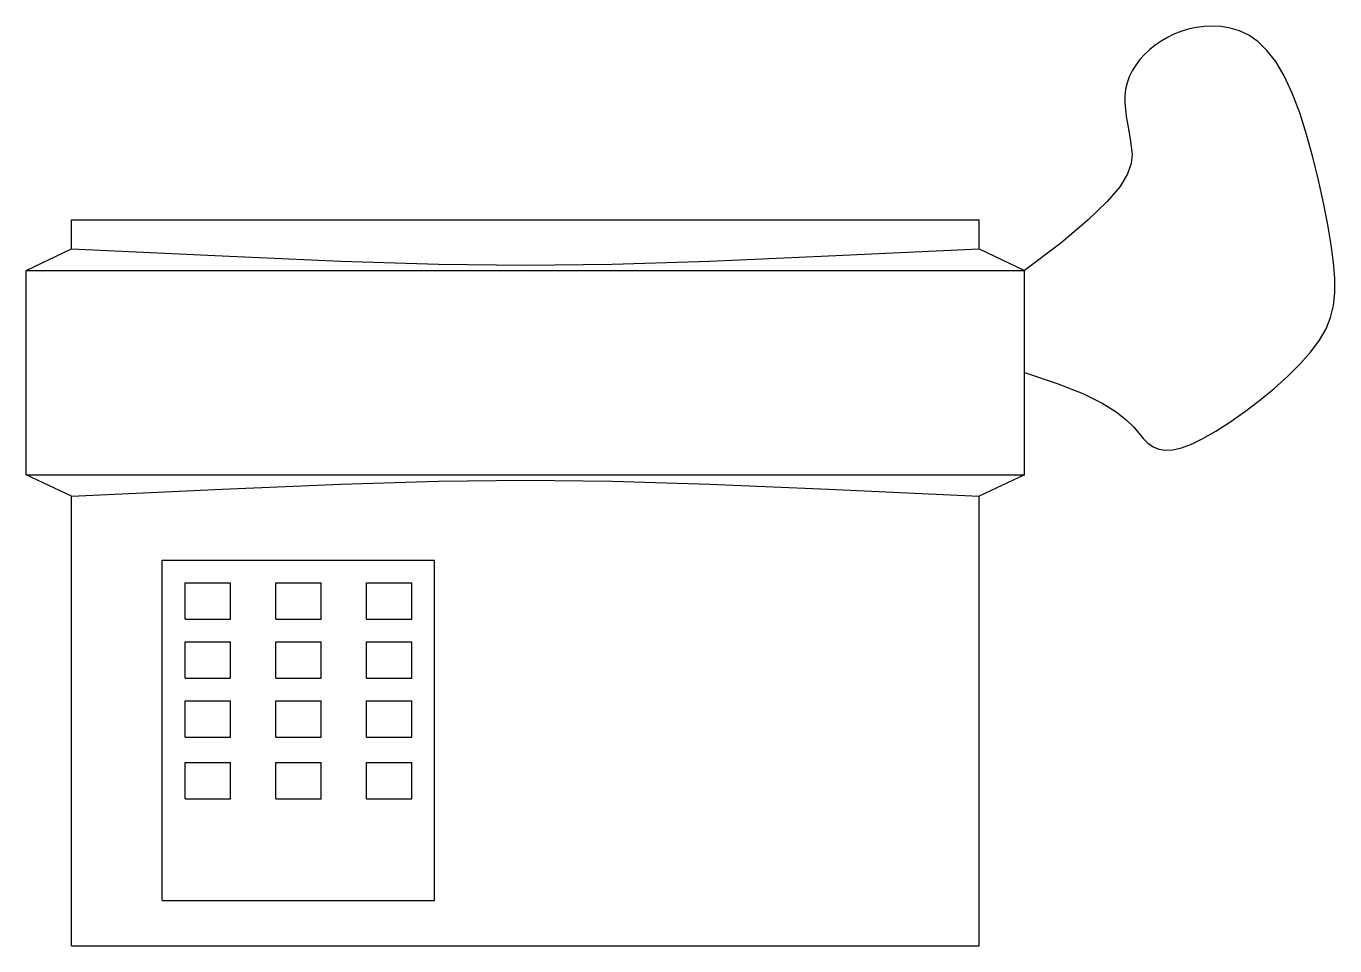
# Model space of a CAD drawing. Header units: millimetres. Extents: x 1286.353 to 1286.642, y 2697.822 to 2698.025.
import ezdxf

# ---------------------------------------------------------------- set-up
doc = ezdxf.new("R2010")
doc.units = ezdxf.units.MM
doc.header["$LTSCALE"] = 10
doc.layers.add('Equipam_audio_vídeo', color=1, linetype='Continuous')

msp = doc.modelspace()

# ---------------------------------------------------------------- linework, layer by layer
at = {"layer": 'Equipam_audio_vídeo'}
for p, q in [((1286.36346, 2697.97541), (1286.36346, 2697.98181)), ((1286.36346, 2697.98181), (1286.56346, 2697.98181)), ((1286.56346, 2697.97541), (1286.56346, 2697.98181)), ((1286.35346, 2697.97064), (1286.36346, 2697.97541)), ((1286.56346, 2697.97541), (1286.57346, 2697.97064)), ((1286.35346, 2697.92564), (1286.35346, 2697.97064)), ((1286.35346, 2697.97064), (1286.57346, 2697.97064)), ((1286.57346, 2697.92564), (1286.57346, 2697.97064)), ((1286.36346, 2697.92088), (1286.35346, 2697.92564)), ((1286.35346, 2697.92564), (1286.57346, 2697.92564)), ((1286.57346, 2697.92564), (1286.56346, 2697.92088)), ((1286.36346, 2697.82181), (1286.36346, 2697.92088)), ((1286.56346, 2697.82181), (1286.56346, 2697.92088)), ((1286.38346, 2697.83181), (1286.38346, 2697.90681)), ((1286.38346, 2697.90681), (1286.44346, 2697.90681)), ((1286.44346, 2697.83181), (1286.44346, 2697.90681)), ((1286.38846, 2697.90181), (1286.39846, 2697.90181)), ((1286.38846, 2697.89381), (1286.38846, 2697.90181)), ((1286.39846, 2697.89381), (1286.39846, 2697.90181)), ((1286.40846, 2697.90181), (1286.41846, 2697.90181)), ((1286.40846, 2697.89381), (1286.40846, 2697.90181)), ((1286.41846, 2697.89381), (1286.41846, 2697.90181)), ((1286.42846, 2697.89381), (1286.42846, 2697.90181)), ((1286.42846, 2697.90181), (1286.43846, 2697.90181)), ((1286.43846, 2697.89381), (1286.43846, 2697.90181)), ((1286.38846, 2697.89381), (1286.39846, 2697.89381)), ((1286.40846, 2697.89381), (1286.41846, 2697.89381)), ((1286.42846, 2697.89381), (1286.43846, 2697.89381)), ((1286.38846, 2697.88081), (1286.38846, 2697.88881)), ((1286.38846, 2697.88881), (1286.39846, 2697.88881)), ((1286.39846, 2697.88081), (1286.39846, 2697.88881)), ((1286.40846, 2697.88081), (1286.40846, 2697.88881)), ((1286.40846, 2697.88881), (1286.41846, 2697.88881)), ((1286.41846, 2697.88081), (1286.41846, 2697.88881)), ((1286.42846, 2697.88081), (1286.42846, 2697.88881)), ((1286.42846, 2697.88881), (1286.43846, 2697.88881)), ((1286.43846, 2697.88081), (1286.43846, 2697.88881)), ((1286.38846, 2697.88081), (1286.39846, 2697.88081)), ((1286.40846, 2697.88081), (1286.41846, 2697.88081)), ((1286.42846, 2697.88081), (1286.43846, 2697.88081)), ((1286.38846, 2697.86781), (1286.38846, 2697.87581)), ((1286.38846, 2697.87581), (1286.39846, 2697.87581)), ((1286.39846, 2697.86781), (1286.39846, 2697.87581)), ((1286.40846, 2697.86781), (1286.40846, 2697.87581)), ((1286.40846, 2697.87581), (1286.41846, 2697.87581)), ((1286.41846, 2697.86781), (1286.41846, 2697.87581)), ((1286.42846, 2697.86781), (1286.42846, 2697.87581)), ((1286.42846, 2697.87581), (1286.43846, 2697.87581)), ((1286.43846, 2697.86781), (1286.43846, 2697.87581)), ((1286.38846, 2697.86781), (1286.39846, 2697.86781)), ((1286.40846, 2697.86781), (1286.41846, 2697.86781)), ((1286.42846, 2697.86781), (1286.43846, 2697.86781)), ((1286.38846, 2697.86221), (1286.39846, 2697.86221)), ((1286.38846, 2697.85421), (1286.38846, 2697.86221)), ((1286.39846, 2697.85421), (1286.39846, 2697.86221)), ((1286.40846, 2697.86221), (1286.41846, 2697.86221)), ((1286.40846, 2697.85421), (1286.40846, 2697.86221)), ((1286.41846, 2697.85421), (1286.41846, 2697.86221)), ((1286.42846, 2697.86221), (1286.43846, 2697.86221)), ((1286.42846, 2697.85421), (1286.42846, 2697.86221)), ((1286.43846, 2697.85421), (1286.43846, 2697.86221)), ((1286.38846, 2697.85421), (1286.39846, 2697.85421)), ((1286.40846, 2697.85421), (1286.41846, 2697.85421)), ((1286.42846, 2697.85421), (1286.43846, 2697.85421)), ((1286.38346, 2697.83181), (1286.44346, 2697.83181)), ((1286.36346, 2697.82181), (1286.56346, 2697.82181))]:
    msp.add_line(p, q, dxfattribs=at)
for points in [[(1286.57346, 2697.94814), (1286.58069, 2697.94576), (1286.58631, 2697.94352), (1286.59055, 2697.94143), (1286.59367, 2697.93951), (1286.59589, 2697.93776), (1286.59747, 2697.93619), (1286.59863, 2697.93479), (1286.59962, 2697.93359), (1286.60065, 2697.93259), (1286.60178, 2697.93181), (1286.60306, 2697.9313), (1286.60451, 2697.93107), (1286.60617, 2697.93115), (1286.60808, 2697.93158), (1286.61027, 2697.93238), (1286.61279, 2697.93359), (1286.61563, 2697.93522), (1286.61872, 2697.9372), (1286.62196, 2697.93948), (1286.62524, 2697.94198), (1286.62844, 2697.94463), (1286.63147, 2697.94735), (1286.63422, 2697.95008), (1286.63658, 2697.95274), (1286.63847, 2697.95529), (1286.63991, 2697.95778), (1286.64092, 2697.96031), (1286.64156, 2697.96295), (1286.64184, 2697.96578), (1286.64182, 2697.9689), (1286.64153, 2697.97238), (1286.641, 2697.97631), (1286.64027, 2697.98073), (1286.63936, 2697.98553), (1286.63827, 2697.99056), (1286.63703, 2697.99564), (1286.63563, 2698.00064), (1286.6341, 2698.0054), (1286.63245, 2698.00976), (1286.63068, 2698.01356), (1286.62882, 2698.01669), (1286.62688, 2698.01917), (1286.62489, 2698.02109), (1286.62287, 2698.0225), (1286.62083, 2698.02348), (1286.61881, 2698.02409), (1286.61682, 2698.02441), (1286.61489, 2698.0245), (1286.61304, 2698.02442), (1286.61126, 2698.0242), (1286.60956, 2698.02384), (1286.60794, 2698.02334), (1286.6064, 2698.02273), (1286.60494, 2698.02202), (1286.60356, 2698.0212), (1286.60226, 2698.02029), (1286.60103, 2698.01931), (1286.5999, 2698.01825), (1286.59888, 2698.01712), (1286.59797, 2698.01593), (1286.59718, 2698.01467), (1286.59654, 2698.01337), (1286.59605, 2698.01201), (1286.59573, 2698.01061), (1286.59557, 2698.00917), (1286.59557, 2698.00769), (1286.59568, 2698.00617), (1286.59589, 2698.00461), (1286.59615, 2698.00302), (1286.59644, 2698.00138), (1286.59673, 2697.9997), (1286.59699, 2697.99799), (1286.59715, 2697.99621), (1286.59698, 2697.99424), (1286.59619, 2697.99196), (1286.59452, 2697.9892), (1286.59169, 2697.98584), (1286.58742, 2697.98172), (1286.58143, 2697.9767), (1286.57346, 2697.97064)], [(1286.36346, 2697.97541), (1286.39666, 2697.97385), (1286.42283, 2697.97273), (1286.44432, 2697.97206), (1286.46346, 2697.97184), (1286.4826, 2697.97206), (1286.50408, 2697.97273), (1286.53026, 2697.97385), (1286.56346, 2697.97541)], [(1286.36346, 2697.92088), (1286.39666, 2697.92244), (1286.42283, 2697.92356), (1286.44432, 2697.92423), (1286.46346, 2697.92445), (1286.4826, 2697.92423), (1286.50408, 2697.92356), (1286.53026, 2697.92244), (1286.56346, 2697.92088)]]:
    msp.add_lwpolyline(points, dxfattribs=at)

doc.saveas('drawing.dxf')
